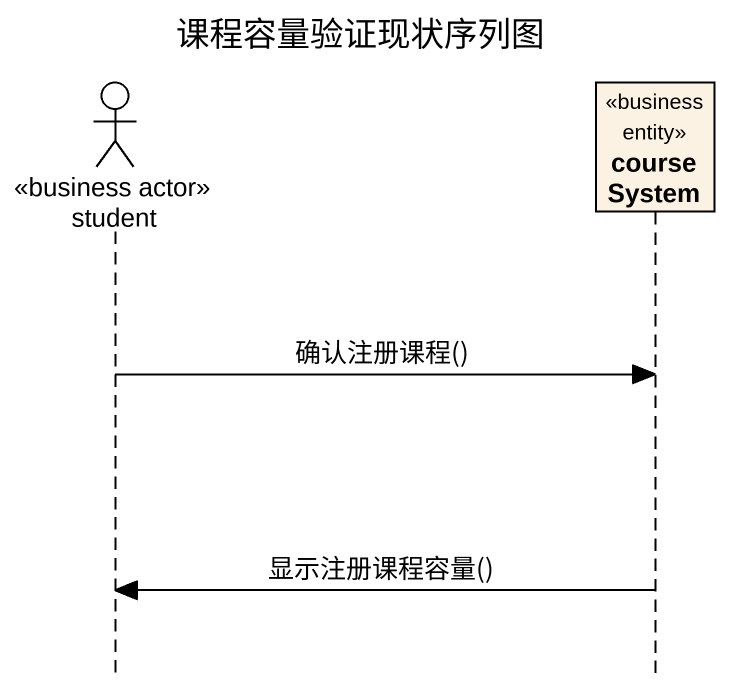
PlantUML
@startuml
title 课程容量验证现状序列图
hide footbox
actor student <<business actor>>
participant courseSystem <<business entity>>

student -> courseSystem : 确认注册课程()
courseSystem -> student : 显示注册课程容量()
@enduml
